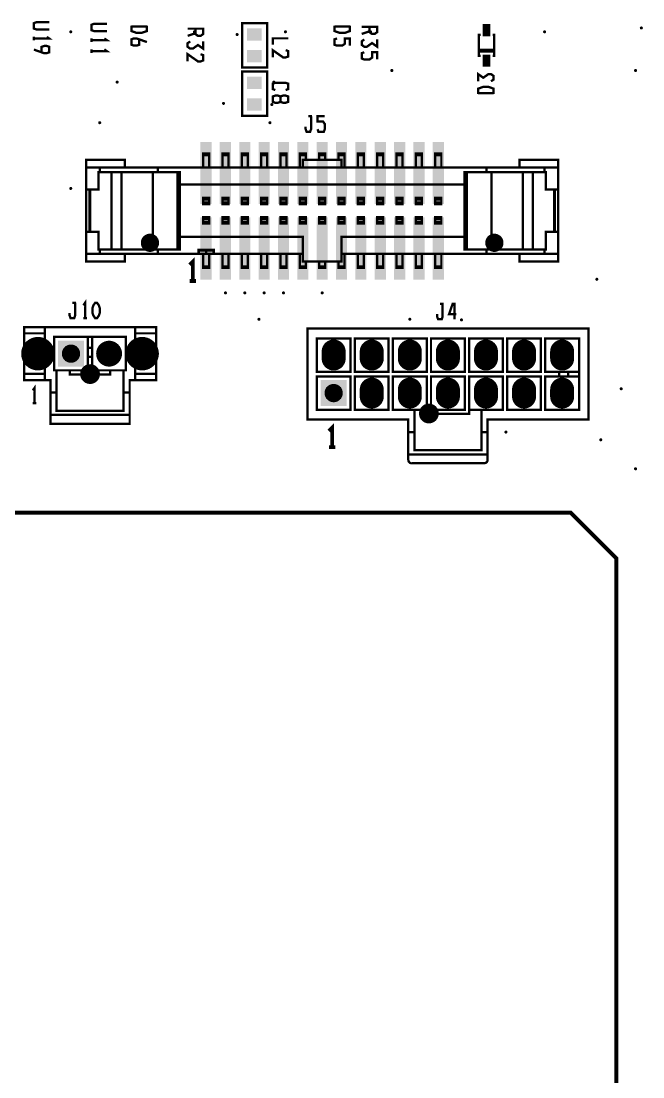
# Model space of a CAD drawing. Extents: x -7 to 310, y -94 to 128.
# Drawn here: x 48.5 to 89.3, y 17.2 to 86.6 of the extents above; entities that cross this region are included whole.
import ezdxf

# ---------------------------------------------------------------- set-up
doc = ezdxf.new("R2010")
doc.units = 0
doc.header["$MEASUREMENT"] = 0
doc.layers.get('0').update_dxf_attribs({"linetype": 'CONTINUOUS'})
for name, color, linetype in [('22-304-2_DRL', 1, 'CONTINUOUS'), ('22-304-2_SMT', 254, 'CONTINUOUS'), ('22-304-2_SST', 1, 'CONTINUOUS'), ('THRUHOLE_NPT', 15, 'CONTINUOUS'), ('THRUHOLE_TAP', 7, 'CONTINUOUS')]:
    doc.layers.add(name, color=color, linetype=linetype)

# ---------------------------------------------------------------- blocks, each defined once
blk = doc.blocks.new('ROUND_9')
at = {"const_width": 0.65024}
blk.add_lwpolyline([(-0.32512, 0, 1), (0.32512, 0, 1)], format="xyb", close=True, dxfattribs=at)
blk = doc.blocks.new('ROUND_14')
at = {"const_width": 0.59944}
blk.add_lwpolyline([(-0.29972, 0, 1), (0.29972, 0, 1)], format="xyb", close=True, dxfattribs=at)
blk = doc.blocks.new('ROUND_85')
at = {"const_width": 0.8001}
blk.add_lwpolyline([(-0.40005, 0, 1), (0.40005, 0, 1)], format="xyb", close=True, dxfattribs=at)
blk = doc.blocks.new('ROUND_87')
at = {"const_width": 0.10033}
blk.add_lwpolyline([(-0.050164, 0, 1), (0.050164, 0, 1)], format="xyb", close=True, dxfattribs=at)
blk = doc.blocks.new('ROUND_88')
at = {"const_width": 0.10033}
blk.add_lwpolyline([(-0.050164, 0, 1), (0.050164, 0, 1)], format="xyb", close=True, dxfattribs=at)
blk = doc.blocks.new('RECTANGLE_3')
blk.add_solid([(0.4826, 0.4064), (0.4826, -0.4064), (-0.4826, 0.4064), (-0.4826, -0.4064)])
blk = doc.blocks.new('RECTANGLE_4')
blk.add_solid([(0.25019, 0.40005), (0.25019, -0.40005), (-0.25019, 0.40005), (-0.25019, -0.40005)])
blk = doc.blocks.new('OBLONG_8')
at = {"const_width": 1.5748}
blk.add_lwpolyline([(0, 0.2286), (0, -0.2286)], dxfattribs=at)
at = {"const_width": 0.7874}
for points in [[(-0.3937, 0.2286, 1), (0.3937, 0.2286, 1)], [(-0.3937, -0.2286, 1), (0.3937, -0.2286, 1)]]:
    blk.add_lwpolyline(points, format="xyb", close=True, dxfattribs=at)
blk = doc.blocks.new('SQUARE_13')
blk.add_solid([(0.84963, 0.84963), (0.84963, -0.84963), (-0.84963, 0.84963), (-0.84963, -0.84963)])
blk = doc.blocks.new('RECTANGLE_15')
blk.add_solid([(0.36957, 2.0447), (0.36957, -2.0447), (-0.36957, 2.0447), (-0.36957, -2.0447)])
blk = doc.blocks.new('ROUND_22')
at = {"const_width": 1.09982}
blk.add_lwpolyline([(-0.54991, 0, 1), (0.54991, 0, 1)], format="xyb", close=True, dxfattribs=at)
blk = doc.blocks.new('ROUND_25')
at = {"const_width": 0.84963}
blk.add_lwpolyline([(-0.424814, 0, 1), (0.424814, 0, 1)], format="xyb", close=True, dxfattribs=at)
blk = doc.blocks.new('ROUND_80')
at = {"const_width": 0.10033}
blk.add_lwpolyline([(-0.050164, 0, 1), (0.050164, 0, 1)], format="xyb", close=True, dxfattribs=at)

msp = doc.modelspace()

# ---------------------------------------------------------------- linework, layer by layer
at = {"layer": '22-304-2_DRL', "const_width": 0.254}
msp.add_lwpolyline([(42.778, -90.728), (42.778, 51.27), (45.781, 54.27), (84.579, 54.27), (87.579, 51.27), (87.579, -5.73)], dxfattribs=at)
at = {"layer": '22-304-2_SST'}
for points, const_width in [([(50.35, 86.005), (49.504, 86.005), (49.334, 86.063), (49.334, 86.419), (49.504, 86.477), (50.35, 86.477)], 0.152), ([(54.132, 85.898), (53.286, 85.898), (53.116, 85.959), (53.116, 86.315), (53.286, 86.373), (54.132, 86.373)], 0.152), ([(55.74, 86.256), (55.74, 85.901), (56.078, 85.781), (56.416, 85.781), (56.756, 85.901), (56.756, 86.256)], 0.152), ([(55.74, 86.195), (56.756, 86.195)], 0.152), ([(59.941, 86.058), (59.941, 85.703), (60.109, 85.583), (60.279, 85.583), (60.449, 85.703), (60.449, 86.058), (59.433, 86.058)], 0.152), ([(64.645, 83.501), (64.645, 86.422), (63.007, 86.422), (63.007, 83.501), (64.645, 83.501)], 0.152), ([(69.075, 86.256), (69.075, 85.901), (69.413, 85.781), (69.751, 85.781), (70.091, 85.901), (70.091, 86.256)], 0.152), ([(69.075, 86.195), (70.091, 86.195)], 0.152), ([(71.371, 86.185), (71.371, 85.83), (71.539, 85.71), (71.709, 85.71), (71.879, 85.83), (71.879, 86.185), (70.863, 86.185)], 0.152), ([(49.334, 85.284), (49.334, 85.522)], 0.152), ([(49.334, 85.403), (50.35, 85.403), (50.18, 85.522)], 0.152), ([(53.116, 85.179), (53.116, 85.416)], 0.152), ([(53.116, 85.299), (54.132, 85.299), (53.962, 85.416)], 0.152), ([(56.248, 85.357), (56.248, 85.002), (56.078, 84.943), (55.908, 84.943), (55.74, 85.002), (55.74, 85.357), (55.908, 85.418), (56.078, 85.418), (56.756, 85.179)], 0.152), ([(59.941, 85.761), (59.433, 85.583)], 0.152), ([(65.021, 85.009), (65.021, 85.423), (66.037, 85.423)], 0.152), ([(69.243, 85.418), (69.075, 85.357), (69.075, 85.002), (69.243, 84.943), (69.583, 84.943), (69.751, 85.063), (69.751, 85.418), (70.091, 85.418), (70.091, 84.943)], 0.152), ([(71.371, 85.888), (70.863, 85.71)], 0.152), ([(71.031, 85.347), (70.863, 85.228), (70.863, 84.991), (71.031, 84.872), (71.201, 84.872), (71.539, 85.111), (71.879, 84.872), (71.879, 85.347)], 0.152), ([(78.661, 85.66), (78.559, 85.66), (78.559, 84.263), (78.661, 84.263)], 0.152), ([(79.459, 84.263), (79.56, 84.263), (79.56, 85.66), (79.459, 85.66)], 0.152), ([(49.842, 84.506), (49.842, 84.862), (50.012, 84.92), (50.18, 84.92), (50.35, 84.862), (50.35, 84.506), (50.18, 84.445), (50.012, 84.445), (49.334, 84.684)], 0.152), ([(53.116, 84.461), (53.116, 84.697)], 0.152), ([(53.116, 84.577), (54.132, 84.577), (53.962, 84.697)], 0.152), ([(59.601, 85.22), (59.433, 85.101), (59.433, 84.864), (59.601, 84.745), (59.771, 84.745), (60.109, 84.984), (60.449, 84.745), (60.449, 85.22)], 0.152), ([(65.021, 84.171), (65.021, 84.644), (65.697, 84.171), (65.867, 84.171), (66.037, 84.229), (66.037, 84.585), (65.867, 84.644)], 0.152), ([(78.559, 84.562), (78.559, 84.661), (79.56, 84.661), (79.56, 84.562), (78.559, 84.562)], 0.152), ([(59.433, 83.907), (59.433, 84.382), (60.109, 83.907), (60.279, 83.907), (60.449, 83.968), (60.449, 84.323), (60.279, 84.382)], 0.152), ([(71.031, 84.509), (70.863, 84.45), (70.863, 84.095), (71.031, 84.034), (71.371, 84.034), (71.539, 84.153), (71.539, 84.509), (71.879, 84.509), (71.879, 84.034)], 0.152), ([(64.645, 80.326), (64.645, 83.247), (63.007, 83.247), (63.007, 80.326), (64.645, 80.326)], 0.152), ([(79.349, 82.599), (79.52, 82.718), (79.52, 82.954), (79.349, 83.074), (79.182, 83.074), (78.841, 82.835), (78.504, 83.074), (78.504, 82.599)], 0.152), ([(65.189, 82.027), (65.021, 82.088), (65.021, 82.444), (65.189, 82.502), (65.867, 82.502), (66.037, 82.444), (66.037, 82.088), (65.867, 82.027)], 0.152), ([(79.52, 81.761), (79.52, 82.116), (79.182, 82.236), (78.841, 82.236), (78.504, 82.116), (78.504, 81.761)], 0.152), ([(79.52, 81.819), (78.504, 81.819)], 0.152), ([(65.529, 81.25), (65.697, 81.189), (65.867, 81.189), (66.037, 81.25), (66.037, 81.606), (65.867, 81.664), (65.697, 81.664), (65.529, 81.606), (65.529, 81.25), (65.359, 81.189), (65.189, 81.189), (65.021, 81.25), (65.021, 81.606), (65.189, 81.664), (65.359, 81.664), (65.529, 81.606)], 0.152), ([(67.18, 79.627), (67.18, 79.457), (67.241, 79.289), (67.477, 79.289), (67.536, 79.457), (67.536, 80.305)], 0.152), ([(67.597, 80.305), (67.358, 80.305)], 0.152), ([(67.96, 79.457), (68.018, 79.289), (68.374, 79.289), (68.435, 79.457), (68.435, 79.797), (68.316, 79.965), (67.96, 79.965), (67.96, 80.305), (68.435, 80.305)], 0.152), ([(60.442, 77.758), (60.848, 77.758), (60.848, 77.859), (60.442, 77.859), (60.442, 77.758), (60.442, 76.932)], 0.152), ([(60.848, 76.932), (60.848, 77.758)], 0.152), ([(61.712, 77.758), (62.118, 77.758), (62.118, 77.859), (61.712, 77.859), (61.712, 77.758), (61.712, 76.932)], 0.152), ([(62.118, 76.932), (62.118, 77.758)], 0.152), ([(62.982, 77.758), (63.388, 77.758), (63.388, 77.859), (62.982, 77.859), (62.982, 77.758), (62.982, 76.932)], 0.152), ([(63.388, 76.932), (63.388, 77.758)], 0.152), ([(64.252, 77.758), (64.658, 77.758), (64.658, 77.859), (64.252, 77.859), (64.252, 77.758), (64.252, 76.932)], 0.152), ([(64.658, 76.932), (64.658, 77.758)], 0.152), ([(65.522, 77.758), (65.928, 77.758), (65.928, 77.859), (65.522, 77.859), (65.522, 77.758), (65.522, 76.932)], 0.152), ([(65.928, 76.932), (65.928, 77.758)], 0.152), ([(66.792, 77.758), (67.198, 77.758), (67.198, 77.859), (66.792, 77.859), (66.792, 77.758), (66.792, 76.932)], 0.152), ([(67.198, 77.44), (67.198, 77.758)], 0.152), ([(68.062, 77.758), (68.468, 77.758), (68.468, 77.859), (68.062, 77.859), (68.062, 77.758), (68.062, 77.44)], 0.152), ([(68.468, 77.44), (68.468, 77.758)], 0.152), ([(69.332, 77.758), (69.738, 77.758), (69.738, 77.859), (69.332, 77.859), (69.332, 77.758), (69.332, 77.44)], 0.152), ([(69.738, 76.932), (69.738, 77.758)], 0.152), ([(70.602, 77.758), (71.008, 77.758), (71.008, 77.859), (70.602, 77.859), (70.602, 77.758), (70.602, 76.932)], 0.152), ([(71.008, 76.932), (71.008, 77.758)], 0.152), ([(71.872, 77.758), (72.278, 77.758), (72.278, 77.859), (71.872, 77.859), (71.872, 77.758), (71.872, 76.932)], 0.152), ([(72.278, 76.932), (72.278, 77.758)], 0.152), ([(73.142, 77.758), (73.548, 77.758), (73.548, 77.859), (73.142, 77.859), (73.142, 77.758), (73.142, 76.932)], 0.152), ([(73.548, 76.932), (73.548, 77.758)], 0.152), ([(74.412, 77.758), (74.818, 77.758), (74.818, 77.859), (74.412, 77.859), (74.412, 77.758), (74.412, 76.932)], 0.152), ([(74.818, 76.932), (74.818, 77.758)], 0.152), ([(75.682, 77.758), (76.088, 77.758), (76.088, 77.859), (75.682, 77.859), (75.682, 77.758), (75.682, 76.932)], 0.152), ([(76.088, 77.758), (76.088, 76.932)], 0.152), ([(52.771, 76.932), (52.771, 77.44), (55.311, 77.44), (55.311, 76.932)], 0.152), ([(52.771, 75.497), (52.771, 76.932), (53.675, 76.932), (57.47, 76.932), (79.06, 76.932), (82.855, 76.932), (82.855, 76.64)], 0.152), ([(53.675, 76.64), (53.675, 76.932)], 0.152), ([(57.47, 76.932), (57.47, 76.64)], 0.152), ([(66.995, 76.932), (66.995, 77.44), (69.535, 77.44), (69.535, 76.932)], 0.152), ([(79.06, 76.932), (79.06, 76.64)], 0.152), ([(81.219, 76.932), (81.219, 77.44), (83.759, 77.44), (83.759, 76.932), (83.759, 75.497), (83.53, 75.497)], 0.152), ([(83.759, 76.932), (82.855, 76.932)], 0.152), ([(52.997, 72.703), (52.997, 75.497), (52.771, 75.497), (52.771, 72.703), (52.997, 72.703), (53.043, 72.703), (53.584, 72.703), (53.584, 71.56), (54.429, 71.56), (55.097, 71.56), (55.097, 76.64), (57.14, 76.64), (57.14, 71.56), (58.768, 71.56), (58.768, 76.64), (58.918, 76.64), (58.918, 71.56), (58.768, 71.56)], 0.152), ([(52.997, 75.497), (53.043, 75.497), (53.584, 75.497), (53.584, 76.64), (54.429, 76.64), (54.429, 71.56)], 0.152), ([(54.429, 76.64), (55.097, 76.64)], 0.152), ([(58.768, 76.64), (57.14, 76.64)], 0.152), ([(83.487, 75.497), (83.487, 72.703), (83.533, 72.703), (83.533, 75.497), (83.487, 75.497), (82.946, 75.497), (82.946, 76.64), (82.1, 76.64), (81.432, 76.64), (79.39, 76.64), (79.39, 71.56), (77.759, 71.56), (77.759, 76.64), (77.612, 76.64), (77.612, 71.56), (77.759, 71.56)], 0.152), ([(79.39, 76.64), (77.759, 76.64)], 0.152), ([(79.39, 71.56), (81.432, 71.56), (81.432, 76.64)], 0.152), ([(83.487, 72.703), (82.946, 72.703), (82.946, 71.56), (82.1, 71.56), (82.1, 76.64)], 0.152), ([(58.918, 75.814), (77.609, 75.814)], 0.152), ([(53.043, 75.497), (53.043, 72.703)], 0.152), ([(60.848, 74.837), (60.848, 74.938), (60.442, 74.938), (60.442, 74.837), (60.848, 74.837), (60.848, 74.633), (60.442, 74.633), (60.442, 74.837)], 0.152), ([(62.118, 74.837), (62.118, 74.633), (62.118, 74.532), (61.712, 74.532), (61.712, 74.633), (61.712, 74.837), (61.712, 74.938), (62.118, 74.938), (62.118, 74.837), (61.712, 74.837)], 0.152), ([(63.388, 74.837), (63.388, 74.633), (63.388, 74.532), (62.982, 74.532), (62.982, 74.633), (62.982, 74.837), (62.982, 74.938), (63.388, 74.938), (63.388, 74.837), (62.982, 74.837)], 0.152), ([(64.658, 74.837), (64.658, 74.633), (64.658, 74.532), (64.252, 74.532), (64.252, 74.633), (64.252, 74.837), (64.252, 74.938), (64.658, 74.938), (64.658, 74.837), (64.252, 74.837)], 0.152), ([(65.928, 74.837), (65.928, 74.633), (65.928, 74.532), (65.522, 74.532), (65.522, 74.633), (65.522, 74.837), (65.522, 74.938), (65.928, 74.938), (65.928, 74.837), (65.522, 74.837)], 0.152), ([(67.198, 74.837), (67.198, 74.633), (67.198, 74.532), (66.792, 74.532), (66.792, 74.633), (66.792, 74.837), (66.792, 74.938), (67.198, 74.938), (67.198, 74.837), (66.792, 74.837)], 0.152), ([(68.468, 74.837), (68.468, 74.633), (68.468, 74.532), (68.062, 74.532), (68.062, 74.633), (68.062, 74.837), (68.062, 74.938), (68.468, 74.938), (68.468, 74.837), (68.062, 74.837)], 0.152), ([(69.738, 74.837), (69.738, 74.633), (69.738, 74.532), (69.332, 74.532), (69.332, 74.633), (69.332, 74.837), (69.332, 74.938), (69.738, 74.938), (69.738, 74.837), (69.332, 74.837)], 0.152), ([(71.008, 74.837), (71.008, 74.633), (71.008, 74.532), (70.602, 74.532), (70.602, 74.633), (70.602, 74.837), (70.602, 74.938), (71.008, 74.938), (71.008, 74.837), (70.602, 74.837)], 0.152), ([(72.278, 74.837), (72.278, 74.633), (72.278, 74.532), (71.872, 74.532), (71.872, 74.633), (71.872, 74.837), (71.872, 74.938), (72.278, 74.938), (72.278, 74.837), (71.872, 74.837)], 0.152), ([(73.548, 74.837), (73.548, 74.633), (73.548, 74.532), (73.142, 74.532), (73.142, 74.633), (73.142, 74.837), (73.142, 74.938), (73.548, 74.938), (73.548, 74.837), (73.142, 74.837)], 0.152), ([(74.818, 74.837), (74.818, 74.633), (74.818, 74.532), (74.412, 74.532), (74.412, 74.633), (74.412, 74.837), (74.412, 74.938), (74.818, 74.938), (74.818, 74.837), (74.412, 74.837)], 0.152), ([(75.682, 74.633), (75.682, 74.532), (76.088, 74.532), (76.088, 74.633), (75.682, 74.633), (75.682, 74.837), (76.088, 74.837), (76.088, 74.938), (75.682, 74.938), (75.682, 74.837)], 0.152), ([(76.088, 74.837), (76.088, 74.633)], 0.152), ([(83.759, 75.497), (83.759, 72.703)], 0.152), ([(60.848, 74.633), (60.848, 74.532), (60.442, 74.532), (60.442, 74.633)], 0.152), ([(62.118, 74.633), (61.712, 74.633)], 0.152), ([(63.388, 74.633), (62.982, 74.633)], 0.152), ([(64.658, 74.633), (64.252, 74.633)], 0.152), ([(65.928, 74.633), (65.522, 74.633)], 0.152), ([(67.198, 74.633), (66.792, 74.633)], 0.152), ([(68.468, 74.633), (68.062, 74.633)], 0.152), ([(69.738, 74.633), (69.332, 74.633)], 0.152), ([(71.008, 74.633), (70.602, 74.633)], 0.152), ([(72.278, 74.633), (71.872, 74.633)], 0.152), ([(73.548, 74.633), (73.142, 74.633)], 0.152), ([(74.818, 74.633), (74.412, 74.633)], 0.152), ([(60.442, 73.567), (60.442, 73.363), (60.848, 73.363), (60.848, 73.567), (60.442, 73.567), (60.442, 73.668), (60.848, 73.668), (60.848, 73.567)], 0.152), ([(62.118, 73.567), (62.118, 73.363), (62.118, 73.262), (61.712, 73.262), (61.712, 73.363), (61.712, 73.567), (61.712, 73.668), (62.118, 73.668), (62.118, 73.567), (61.712, 73.567)], 0.152), ([(63.388, 73.567), (63.388, 73.363), (63.388, 73.262), (62.982, 73.262), (62.982, 73.363), (62.982, 73.567), (62.982, 73.668), (63.388, 73.668), (63.388, 73.567), (62.982, 73.567)], 0.152), ([(64.658, 73.567), (64.658, 73.363), (64.658, 73.262), (64.252, 73.262), (64.252, 73.363), (64.252, 73.567), (64.252, 73.668), (64.658, 73.668), (64.658, 73.567), (64.252, 73.567)], 0.152), ([(65.928, 73.567), (65.928, 73.363), (65.928, 73.262), (65.522, 73.262), (65.522, 73.363), (65.522, 73.567), (65.522, 73.668), (65.928, 73.668), (65.928, 73.567), (65.522, 73.567)], 0.152), ([(67.198, 73.567), (67.198, 73.363), (67.198, 73.262), (66.792, 73.262), (66.792, 73.363), (66.792, 73.567), (66.792, 73.668), (67.198, 73.668), (67.198, 73.567), (66.792, 73.567)], 0.152), ([(68.468, 73.567), (68.468, 73.363), (68.468, 73.262), (68.062, 73.262), (68.062, 73.363), (68.062, 73.567), (68.062, 73.668), (68.468, 73.668), (68.468, 73.567), (68.062, 73.567)], 0.152), ([(69.738, 73.567), (69.738, 73.363), (69.738, 73.262), (69.332, 73.262), (69.332, 73.363), (69.332, 73.567), (69.332, 73.668), (69.738, 73.668), (69.738, 73.567), (69.332, 73.567)], 0.152), ([(71.008, 73.567), (71.008, 73.363), (71.008, 73.262), (70.602, 73.262), (70.602, 73.363), (70.602, 73.567), (70.602, 73.668), (71.008, 73.668), (71.008, 73.567), (70.602, 73.567)], 0.152), ([(72.278, 73.567), (72.278, 73.363), (72.278, 73.262), (71.872, 73.262), (71.872, 73.363), (71.872, 73.567), (71.872, 73.668), (72.278, 73.668), (72.278, 73.567), (71.872, 73.567)], 0.152), ([(73.548, 73.567), (73.548, 73.363), (73.548, 73.262), (73.142, 73.262), (73.142, 73.363), (73.142, 73.567), (73.142, 73.668), (73.548, 73.668), (73.548, 73.567), (73.142, 73.567)], 0.152), ([(74.818, 73.567), (74.818, 73.363), (74.818, 73.262), (74.412, 73.262), (74.412, 73.363), (74.412, 73.567), (74.412, 73.668), (74.818, 73.668), (74.818, 73.567), (74.412, 73.567)], 0.152), ([(76.088, 73.363), (76.088, 73.262), (75.682, 73.262), (75.682, 73.363), (76.088, 73.363), (76.088, 73.567), (75.682, 73.567), (75.682, 73.668), (76.088, 73.668), (76.088, 73.567)], 0.152), ([(75.682, 73.567), (75.682, 73.363)], 0.152), ([(60.848, 73.363), (60.848, 73.262), (60.442, 73.262), (60.442, 73.363)], 0.152), ([(62.118, 73.363), (61.712, 73.363)], 0.152), ([(63.388, 73.363), (62.982, 73.363)], 0.152), ([(64.658, 73.363), (64.252, 73.363)], 0.152), ([(65.928, 73.363), (65.522, 73.363)], 0.152), ([(67.198, 73.363), (66.792, 73.363)], 0.152), ([(68.468, 73.363), (68.062, 73.363)], 0.152), ([(69.738, 73.363), (69.332, 73.363)], 0.152), ([(71.008, 73.363), (70.602, 73.363)], 0.152), ([(72.278, 73.363), (71.872, 73.363)], 0.152), ([(73.548, 73.363), (73.142, 73.363)], 0.152), ([(74.818, 73.363), (74.412, 73.363)], 0.152), ([(52.771, 72.703), (52.771, 71.268)], 0.152), ([(66.995, 71.268), (66.995, 72.385), (58.918, 72.385)], 0.152), ([(61.153, 71.268), (66.995, 71.268), (66.995, 70.76), (69.535, 70.76), (69.535, 71.268), (69.535, 72.385), (77.612, 72.385)], 0.152), ([(83.533, 72.703), (83.759, 72.703), (83.759, 71.268)], 0.152), ([(53.675, 71.56), (53.675, 71.268), (57.47, 71.268), (60.137, 71.268)], 0.152), ([(55.097, 71.56), (57.14, 71.56)], 0.152), ([(57.47, 71.56), (57.47, 71.268)], 0.152), ([(60.162, 71.268), (60.137, 71.268), (60.137, 71.522), (61.153, 71.522), (61.153, 71.268), (61.127, 71.268), (60.645, 71.268), (60.162, 71.268), (60.162, 71.496), (61.127, 71.496), (61.127, 71.268)], 0.152), ([(60.645, 71.496), (60.645, 71.268)], 0.152), ([(79.06, 71.56), (79.06, 71.268)], 0.152), ([(82.1, 71.56), (81.432, 71.56)], 0.152), ([(82.855, 71.56), (82.855, 71.268)], 0.152), ([(53.675, 71.268), (52.771, 71.268), (52.771, 70.76), (55.311, 70.76), (55.311, 71.268)], 0.152), ([(59.776, 69.487), (59.776, 70.757), (59.565, 70.547)], 0.254), ([(60.442, 71.268), (60.442, 70.442), (60.848, 70.442), (60.848, 71.268)], 0.152), ([(62.118, 70.442), (62.118, 70.341), (61.712, 70.341), (61.712, 70.442), (62.118, 70.442), (62.118, 71.268)], 0.152), ([(61.712, 71.268), (61.712, 70.442)], 0.152), ([(63.388, 70.442), (63.388, 70.341), (62.982, 70.341), (62.982, 70.442), (63.388, 70.442), (63.388, 71.268)], 0.152), ([(62.982, 71.268), (62.982, 70.442)], 0.152), ([(64.658, 70.442), (64.658, 70.341), (64.252, 70.341), (64.252, 70.442), (64.658, 70.442), (64.658, 71.268)], 0.152), ([(64.252, 71.268), (64.252, 70.442)], 0.152), ([(65.928, 70.442), (65.928, 70.341), (65.522, 70.341), (65.522, 70.442), (65.928, 70.442), (65.928, 71.268)], 0.152), ([(65.522, 71.268), (65.522, 70.442)], 0.152), ([(66.792, 71.268), (66.792, 70.442)], 0.152), ([(67.198, 70.442), (67.198, 70.341), (66.792, 70.341), (66.792, 70.442), (67.198, 70.442), (67.198, 70.76)], 0.152), ([(68.468, 70.442), (68.468, 70.341), (68.062, 70.341), (68.062, 70.442), (68.468, 70.442), (68.468, 70.76)], 0.152), ([(68.062, 70.76), (68.062, 70.442)], 0.152), ([(69.738, 70.442), (69.738, 70.341), (69.332, 70.341), (69.332, 70.442), (69.738, 70.442), (69.738, 71.268)], 0.152), ([(69.332, 70.76), (69.332, 70.442)], 0.152), ([(81.219, 71.268), (81.219, 70.76), (83.759, 70.76), (83.759, 71.268), (82.855, 71.268), (79.06, 71.268), (69.535, 71.268)], 0.152), ([(71.008, 70.442), (71.008, 70.341), (70.602, 70.341), (70.602, 70.442), (71.008, 70.442), (71.008, 71.268)], 0.152), ([(70.602, 71.265), (70.602, 70.442)], 0.152), ([(72.278, 70.442), (72.278, 70.341), (71.872, 70.341), (71.872, 70.442), (72.278, 70.442), (72.278, 71.268)], 0.152), ([(71.872, 71.268), (71.872, 70.442)], 0.152), ([(73.548, 70.442), (73.548, 70.341), (73.142, 70.341), (73.142, 70.442), (73.548, 70.442), (73.548, 71.268)], 0.152), ([(73.142, 71.268), (73.142, 70.442)], 0.152), ([(74.818, 70.442), (74.818, 70.341), (74.412, 70.341), (74.412, 70.442), (74.818, 70.442), (74.818, 71.268)], 0.152), ([(74.412, 71.268), (74.412, 70.442)], 0.152), ([(75.682, 70.442), (75.682, 70.341), (76.088, 70.341), (76.088, 70.442), (75.682, 70.442), (75.682, 71.268)], 0.152), ([(76.088, 71.268), (76.088, 70.442)], 0.152), ([(60.848, 70.442), (60.848, 70.341), (60.442, 70.341), (60.442, 70.442)], 0.152), ([(59.99, 69.487), (59.565, 69.487)], 0.254), ([(51.686, 67.377), (51.686, 67.209), (51.747, 67.039), (51.983, 67.039), (52.042, 67.209), (52.042, 68.055)], 0.152), ([(52.103, 68.055), (51.864, 68.055)], 0.152), ([(52.702, 67.039), (52.702, 68.055), (52.585, 67.885)], 0.152), ([(53.363, 67.039), (53.246, 67.209), (53.185, 67.377), (53.185, 67.717), (53.246, 67.885), (53.363, 68.055), (53.482, 68.055), (53.601, 67.885), (53.66, 67.717), (53.66, 67.377), (53.601, 67.209), (53.482, 67.039), (53.363, 67.039)], 0.152), ([(75.816, 67.308), (75.816, 67.138), (75.877, 66.97), (76.113, 66.97), (76.172, 67.138), (76.172, 67.986)], 0.152), ([(76.233, 67.986), (75.994, 67.986)], 0.152), ([(77.071, 67.308), (76.596, 67.308), (76.832, 67.986), (76.952, 67.986), (76.952, 66.97)], 0.152), ([(52.822, 67.039), (52.585, 67.039)], 0.152), ([(50.056, 66.046), (48.694, 66.046), (48.694, 63.376), (48.694, 62.97), (50.056, 62.97), (50.056, 66.449), (48.694, 66.449), (48.694, 66.046)], 0.152), ([(50.056, 66.449), (55.994, 66.449)], 0.152), ([(55.994, 66.046), (57.356, 66.046), (57.356, 66.449), (55.994, 66.449), (55.994, 62.97), (55.626, 62.97), (55.626, 62.152), (55.224, 62.152), (55.224, 60.961), (50.825, 60.961), (50.825, 62.152), (50.424, 62.152), (50.424, 60.691), (55.626, 60.691), (55.626, 62.152)], 0.152), ([(50.825, 62.152), (50.825, 63.615), (50.665, 63.615), (50.665, 65.807), (55.384, 65.807), (55.384, 63.615), (55.224, 63.615), (54.356, 63.615), (53.165, 63.615), (53.165, 64.496), (53.165, 65.096), (52.885, 65.096), (52.885, 64.496), (53.165, 64.496)], 0.152), ([(52.885, 65.096), (52.885, 65.807)], 0.152), ([(53.165, 65.096), (53.165, 65.807)], 0.152), ([(57.356, 63.376), (57.356, 66.046)], 0.152), ([(74.32, 59.551), (73.919, 59.551), (73.919, 60.381), (67.3, 60.381), (67.3, 66.361), (85.74, 66.361), (85.74, 60.381), (79.121, 60.381), (79.121, 59.551), (78.719, 59.551), (78.719, 58.37), (74.32, 58.37), (74.32, 59.551), (74.32, 61.027), (75.13, 61.027)], 0.152), ([(51.458, 64.392), (52.093, 64.392), (52.093, 65.027), (51.943, 64.877), (51.608, 64.877), (51.458, 65.027), (51.458, 64.392), (51.608, 64.542), (51.608, 64.877)], 0.152), ([(70.129, 65.715), (67.909, 65.715), (67.909, 63.526), (70.129, 63.526), (70.129, 65.715)], 0.152), ([(72.629, 65.715), (70.409, 65.715), (70.409, 63.526), (72.629, 63.526), (72.629, 65.715)], 0.152), ([(75.13, 65.715), (72.91, 65.715), (72.91, 63.526), (75.13, 63.526), (75.13, 65.715)], 0.152), ([(77.63, 65.715), (75.41, 65.715), (75.41, 63.526), (77.63, 63.526), (77.63, 65.715)], 0.152), ([(80.129, 65.715), (77.909, 65.715), (77.909, 63.526), (80.129, 63.526), (80.129, 65.715)], 0.152), ([(82.629, 65.715), (80.409, 65.715), (80.409, 63.526), (82.629, 63.526), (82.629, 65.715)], 0.152), ([(83.82, 63.526), (82.91, 63.526), (82.91, 65.715), (85.13, 65.715), (85.13, 61.027), (82.91, 61.027), (82.91, 63.216), (83.82, 63.216), (84.419, 63.216), (84.419, 63.526), (83.82, 63.526), (83.82, 63.216)], 0.152), ([(50.825, 63.615), (51.694, 63.615), (52.885, 63.615), (52.885, 64.496)], 0.152), ([(52.093, 65.027), (51.458, 65.027)], 0.152), ([(52.093, 64.392), (51.943, 64.542), (51.608, 64.542)], 0.152), ([(51.943, 64.542), (51.943, 64.877)], 0.152), ([(54.442, 64.542), (54.592, 64.392), (53.957, 64.392), (54.107, 64.542), (54.442, 64.542), (54.442, 64.877), (54.592, 65.027), (53.957, 65.027), (54.107, 64.877), (54.442, 64.877)], 0.152), ([(53.957, 65.027), (53.957, 64.392)], 0.152), ([(54.107, 64.542), (54.107, 64.877)], 0.152), ([(54.592, 65.027), (54.592, 64.392)], 0.152), ([(68.702, 64.938), (68.702, 64.303), (69.337, 64.303), (69.337, 64.938), (68.702, 64.938), (68.852, 64.788), (68.852, 64.453), (69.187, 64.453), (69.187, 64.788), (68.852, 64.788)], 0.152), ([(68.702, 64.303), (68.852, 64.453)], 0.152), ([(69.337, 64.938), (69.187, 64.788)], 0.152), ([(69.337, 64.303), (69.187, 64.453)], 0.152), ([(71.201, 64.938), (71.201, 64.303), (71.836, 64.303), (71.686, 64.453), (71.686, 64.788), (71.836, 64.938), (71.201, 64.938), (71.351, 64.788), (71.351, 64.453), (71.686, 64.453)], 0.152), ([(71.201, 64.303), (71.351, 64.453)], 0.152), ([(71.351, 64.788), (71.686, 64.788)], 0.152), ([(71.836, 64.938), (71.836, 64.303)], 0.152), ([(73.703, 64.938), (73.703, 64.303), (74.338, 64.303), (74.188, 64.453), (74.188, 64.788), (74.338, 64.938), (73.703, 64.938), (73.853, 64.788), (73.853, 64.453), (74.188, 64.453)], 0.152), ([(73.703, 64.303), (73.853, 64.453)], 0.152), ([(73.853, 64.788), (74.188, 64.788)], 0.152), ([(74.338, 64.938), (74.338, 64.303)], 0.152), ([(76.202, 64.938), (76.202, 64.303), (76.837, 64.303), (76.687, 64.453), (76.687, 64.788), (76.837, 64.938), (76.202, 64.938), (76.352, 64.788), (76.352, 64.453), (76.687, 64.453)], 0.152), ([(76.202, 64.303), (76.352, 64.453)], 0.152), ([(76.352, 64.788), (76.687, 64.788)], 0.152), ([(76.837, 64.938), (76.837, 64.303)], 0.152), ([(78.702, 64.938), (78.702, 64.303), (79.337, 64.303), (79.187, 64.453), (79.187, 64.788), (79.337, 64.938), (78.702, 64.938), (78.852, 64.788), (78.852, 64.453), (79.187, 64.453)], 0.152), ([(78.702, 64.303), (78.852, 64.453)], 0.152), ([(78.852, 64.788), (79.187, 64.788)], 0.152), ([(79.337, 64.938), (79.337, 64.303)], 0.152), ([(81.201, 64.938), (81.201, 64.303), (81.836, 64.303), (81.686, 64.453), (81.686, 64.788), (81.836, 64.938), (81.201, 64.938), (81.351, 64.788), (81.351, 64.453), (81.686, 64.453)], 0.152), ([(81.201, 64.303), (81.351, 64.453)], 0.152), ([(81.351, 64.788), (81.686, 64.788)], 0.152), ([(81.836, 64.938), (81.836, 64.303)], 0.152), ([(83.853, 64.788), (83.703, 64.938), (84.338, 64.938), (84.188, 64.788), (83.853, 64.788), (83.853, 64.453), (83.703, 64.303), (84.338, 64.303), (84.188, 64.453), (83.853, 64.453)], 0.152), ([(83.703, 64.938), (83.703, 64.303)], 0.152), ([(84.188, 64.788), (84.188, 64.453)], 0.152), ([(84.338, 64.938), (84.338, 64.303)], 0.152), ([(50.056, 63.376), (48.694, 63.376)], 0.152), ([(54.356, 63.615), (54.356, 63.335), (51.694, 63.335), (51.694, 63.615)], 0.152), ([(55.224, 62.152), (55.224, 63.615)], 0.152), ([(55.994, 63.376), (57.356, 63.376), (57.356, 62.97), (55.994, 62.97)], 0.152), ([(70.129, 61.027), (70.129, 63.216), (67.909, 63.216), (67.909, 61.027), (70.129, 61.027)], 0.152), ([(72.629, 61.027), (72.629, 63.216), (70.409, 63.216), (70.409, 61.027), (72.629, 61.027)], 0.152), ([(74.32, 61.027), (72.91, 61.027), (72.91, 63.216), (75.13, 63.216), (75.13, 60.75), (77.909, 60.75), (77.909, 63.216), (80.129, 63.216), (80.129, 61.027), (78.719, 61.027), (78.719, 59.551)], 0.152), ([(77.63, 61.027), (77.63, 63.216), (75.41, 63.216), (75.41, 61.027), (77.63, 61.027)], 0.152), ([(82.629, 61.027), (82.629, 63.216), (80.409, 63.216), (80.409, 61.027), (82.629, 61.027)], 0.152), ([(84.419, 63.526), (85.13, 63.526)], 0.152), ([(85.13, 63.216), (84.419, 63.216)], 0.152), ([(49.385, 61.451), (49.385, 62.467), (49.266, 62.297)], 0.152), ([(50.424, 62.152), (50.424, 62.97), (50.056, 62.97)], 0.152), ([(69.187, 61.954), (69.337, 61.804), (68.702, 61.804), (68.852, 61.954), (69.187, 61.954), (69.187, 62.289), (69.337, 62.439), (68.702, 62.439), (68.852, 62.289), (69.187, 62.289)], 0.152), ([(68.702, 62.439), (68.702, 61.804)], 0.152), ([(69.337, 62.439), (69.337, 61.804)], 0.152), ([(71.686, 61.954), (71.836, 61.804), (71.201, 61.804), (71.351, 61.954), (71.686, 61.954), (71.686, 62.289), (71.836, 62.439), (71.201, 62.439), (71.351, 62.289), (71.686, 62.289)], 0.152), ([(71.201, 62.439), (71.201, 61.804)], 0.152), ([(71.836, 62.439), (71.836, 61.804)], 0.152), ([(74.188, 61.954), (74.338, 61.804), (73.703, 61.804), (73.853, 61.954), (74.188, 61.954), (74.188, 62.289), (74.338, 62.439), (73.703, 62.439), (73.853, 62.289), (74.188, 62.289)], 0.152), ([(73.703, 62.439), (73.703, 61.804)], 0.152), ([(74.338, 62.439), (74.338, 61.804)], 0.152), ([(76.687, 61.954), (76.837, 61.804), (76.202, 61.804), (76.352, 61.954), (76.687, 61.954), (76.687, 62.289), (76.837, 62.439), (76.202, 62.439), (76.352, 62.289), (76.687, 62.289)], 0.152), ([(76.202, 62.439), (76.202, 61.804)], 0.152), ([(76.837, 62.439), (76.837, 61.804)], 0.152), ([(79.187, 61.954), (79.337, 61.804), (78.702, 61.804), (78.852, 61.954), (79.187, 61.954), (79.187, 62.289), (79.337, 62.439), (78.702, 62.439), (78.852, 62.289), (79.187, 62.289)], 0.152), ([(78.702, 62.439), (78.702, 61.804)], 0.152), ([(79.337, 62.439), (79.337, 61.804)], 0.152), ([(81.686, 61.954), (81.836, 61.804), (81.201, 61.804), (81.351, 61.954), (81.686, 61.954), (81.686, 62.289), (81.836, 62.439), (81.201, 62.439), (81.351, 62.289), (81.686, 62.289)], 0.152), ([(81.201, 62.439), (81.201, 61.804)], 0.152), ([(81.836, 62.439), (81.836, 61.804)], 0.152), ([(84.188, 61.954), (84.338, 61.804), (83.703, 61.804), (83.853, 61.954), (84.188, 61.954), (84.188, 62.289), (84.338, 62.439), (83.703, 62.439), (83.853, 62.289), (84.188, 62.289)], 0.152), ([(83.703, 62.439), (83.703, 61.804)], 0.152), ([(84.338, 62.439), (84.338, 61.804)], 0.152), ([(68.852, 61.954), (68.852, 62.289)], 0.152), ([(71.351, 61.954), (71.351, 62.289)], 0.152), ([(73.853, 61.954), (73.853, 62.289)], 0.152), ([(76.352, 61.954), (76.352, 62.289)], 0.152), ([(78.852, 61.954), (78.852, 62.289)], 0.152), ([(81.351, 61.954), (81.351, 62.289)], 0.152), ([(83.853, 61.954), (83.853, 62.289)], 0.152), ([(49.502, 61.451), (49.266, 61.451)], 0.152), ([(77.909, 61.027), (78.719, 61.027)], 0.152), ([(55.626, 60.691), (55.626, 60.11), (50.424, 60.11), (50.424, 60.691)], 0.152), ([(68.92, 58.565), (68.92, 59.835), (68.709, 59.625)], 0.254), ([(73.919, 59.551), (73.919, 58.09)], 0.152), ([(79.121, 59.551), (79.121, 58.09)], 0.152), ([(69.134, 58.565), (68.709, 58.565)], 0.254), ([(73.919, 57.722), (73.919, 58.09), (79.121, 58.09), (79.121, 57.722)], 0.152), ([(73.929, 57.725), (73.928, 57.709)], 0.152), ([(74.117, 57.521), (74.132, 57.522)], 0.152), ([(78.92, 57.521), (74.132, 57.521)], 0.152)]:
    msp.add_lwpolyline(points, dxfattribs=dict(at, const_width=const_width))
at = {"layer": '22-304-2_SST', "const_width": 0.152}
for points in [[(73.929, 57.709, 0.414214), (74.117, 57.521)], [(78.92, 57.521, 0.414214), (79.121, 57.722)]]:
    msp.add_lwpolyline(points, format="xyb", dxfattribs=at)

# ---------------------------------------------------------------- block references
at = {"layer": '22-304-2_DRL'}
for name, p in [('ROUND_88', (89.22, 86.104)), ('ROUND_88', (51.755, 85.85)), ('ROUND_88', (59.883, 85.85)), ('ROUND_88', (62.677, 85.672)), ('ROUND_87', (65.852, 85.85)), ('ROUND_87', (71.44, 85.85)), ('ROUND_88', (82.87, 85.85)), ('ROUND_88', (72.837, 83.31)), ('ROUND_88', (88.839, 83.31)), ('ROUND_88', (54.803, 82.548)), ('ROUND_88', (65.09, 82.548)), ('ROUND_88', (61.788, 81.151)), ('ROUND_88', (64.963, 81.075)), ('ROUND_87', (53.66, 79.881)), ('ROUND_87', (64.836, 79.881)), ('ROUND_88', (51.755, 75.563)), ('ROUND_14', (56.959, 71.992)), ('ROUND_14', (79.57, 71.992)), ('ROUND_88', (86.299, 69.594)), ('ROUND_88', (61.915, 68.702)), ('ROUND_88', (63.185, 68.702)), ('ROUND_88', (64.455, 68.702)), ('ROUND_88', (65.725, 68.702)), ('ROUND_88', (68.265, 68.702)), ('ROUND_87', (64.114, 66.968)), ('ROUND_87', (74.02, 66.968)), ('ROUND_87', (77.409, 66.927)), ('ROUND_85', (49.603, 64.71)), ('ROUND_14', (51.775, 64.71)), ('ROUND_14', (54.275, 64.71)), ('ROUND_85', (56.444, 64.71)), ('ROUND_14', (69.019, 64.621)), ('ROUND_14', (71.519, 64.621)), ('ROUND_14', (74.02, 64.621)), ('ROUND_14', (76.52, 64.621)), ('ROUND_14', (79.019, 64.621)), ('ROUND_14', (81.519, 64.621)), ('ROUND_14', (84.02, 64.621)), ('ROUND_9', (53.025, 63.371)), ('ROUND_14', (69.019, 62.121)), ('ROUND_14', (71.519, 62.121)), ('ROUND_14', (74.02, 62.121)), ('ROUND_14', (76.52, 62.121)), ('ROUND_14', (79.019, 62.121)), ('ROUND_14', (81.519, 62.121)), ('ROUND_14', (84.02, 62.121)), ('ROUND_87', (87.899, 62.406)), ('ROUND_9', (75.27, 60.78)), ('ROUND_87', (80.33, 59.561)), ('ROUND_87', (86.553, 59.053)), ('ROUND_88', (88.839, 57.148))]:
    msp.add_blockref(name, p, dxfattribs=at)
at = {"layer": '22-304-2_SMT'}
for name, p in [('RECTANGLE_3', (63.82, 85.672)), ('RECTANGLE_4', (79.06, 85.962)), ('RECTANGLE_3', (63.82, 84.25)), ('RECTANGLE_4', (79.06, 83.96)), ('RECTANGLE_3', (63.82, 82.497)), ('RECTANGLE_3', (63.82, 81.075)), ('RECTANGLE_15', (60.645, 76.576)), ('RECTANGLE_15', (61.915, 76.576)), ('RECTANGLE_15', (63.185, 76.576)), ('RECTANGLE_15', (64.455, 76.576)), ('RECTANGLE_15', (65.725, 76.576)), ('RECTANGLE_15', (66.995, 76.576)), ('RECTANGLE_15', (68.265, 76.576)), ('RECTANGLE_15', (69.535, 76.576)), ('RECTANGLE_15', (70.805, 76.576)), ('RECTANGLE_15', (72.075, 76.576)), ('RECTANGLE_15', (73.345, 76.576)), ('RECTANGLE_15', (74.615, 76.576)), ('RECTANGLE_15', (75.885, 76.576)), ('RECTANGLE_15', (60.645, 71.626)), ('RECTANGLE_15', (61.915, 71.626)), ('RECTANGLE_15', (63.185, 71.626)), ('RECTANGLE_15', (64.455, 71.626)), ('RECTANGLE_15', (65.725, 71.626)), ('RECTANGLE_15', (66.995, 71.626)), ('RECTANGLE_15', (68.265, 71.626)), ('RECTANGLE_15', (69.535, 71.626)), ('RECTANGLE_15', (70.805, 71.626)), ('RECTANGLE_15', (72.075, 71.626)), ('RECTANGLE_15', (73.345, 71.626)), ('RECTANGLE_15', (74.615, 71.626)), ('RECTANGLE_15', (75.885, 71.626)), ('ROUND_22', (49.603, 64.71)), ('SQUARE_13', (51.775, 64.71)), ('ROUND_25', (54.275, 64.71)), ('ROUND_22', (56.444, 64.71)), ('OBLONG_8', (69.019, 64.621)), ('OBLONG_8', (71.519, 64.621)), ('OBLONG_8', (74.02, 64.621)), ('OBLONG_8', (76.52, 64.621)), ('OBLONG_8', (79.019, 64.621)), ('OBLONG_8', (81.519, 64.621)), ('OBLONG_8', (84.02, 64.621)), ('OBLONG_8', (71.519, 62.121)), ('OBLONG_8', (74.02, 62.121)), ('OBLONG_8', (76.52, 62.121)), ('OBLONG_8', (79.019, 62.121)), ('OBLONG_8', (81.519, 62.121)), ('OBLONG_8', (84.02, 62.121)), ('SQUARE_13', (69.019, 62.121))]:
    msp.add_blockref(name, p, dxfattribs=at)
at = {"layer": 'THRUHOLE_NPT'}
for name, p in [('ROUND_14', (56.959, 71.992)), ('ROUND_14', (79.57, 71.992)), ('ROUND_9', (53.025, 63.371)), ('ROUND_9', (75.27, 60.78))]:
    msp.add_blockref(name, p, dxfattribs=at)
at = {"layer": 'THRUHOLE_TAP'}
for name, p in [('ROUND_80', (89.22, 86.104)), ('ROUND_80', (51.755, 85.85)), ('ROUND_80', (59.883, 85.85)), ('ROUND_80', (62.677, 85.672)), ('ROUND_80', (65.852, 85.85)), ('ROUND_80', (71.44, 85.85)), ('ROUND_80', (82.87, 85.85)), ('ROUND_80', (72.837, 83.31)), ('ROUND_80', (88.839, 83.31)), ('ROUND_80', (54.803, 82.548)), ('ROUND_80', (65.09, 82.548)), ('ROUND_80', (61.788, 81.151)), ('ROUND_80', (64.963, 81.075)), ('ROUND_80', (53.66, 79.881)), ('ROUND_80', (64.836, 79.881)), ('ROUND_80', (51.755, 75.563)), ('ROUND_80', (86.299, 69.594)), ('ROUND_80', (61.915, 68.702)), ('ROUND_80', (63.185, 68.702)), ('ROUND_80', (64.455, 68.702)), ('ROUND_80', (65.725, 68.702)), ('ROUND_80', (68.265, 68.702)), ('ROUND_80', (64.114, 66.968)), ('ROUND_80', (74.02, 66.968)), ('ROUND_80', (77.409, 66.927)), ('ROUND_85', (49.603, 64.71)), ('ROUND_14', (51.775, 64.71)), ('ROUND_14', (54.275, 64.71)), ('ROUND_85', (56.444, 64.71)), ('ROUND_14', (69.019, 64.621)), ('ROUND_14', (71.519, 64.621)), ('ROUND_14', (74.02, 64.621)), ('ROUND_14', (76.52, 64.621)), ('ROUND_14', (79.019, 64.621)), ('ROUND_14', (81.519, 64.621)), ('ROUND_14', (84.02, 64.621)), ('ROUND_14', (69.019, 62.121)), ('ROUND_14', (71.519, 62.121)), ('ROUND_14', (74.02, 62.121)), ('ROUND_14', (76.52, 62.121)), ('ROUND_14', (79.019, 62.121)), ('ROUND_14', (81.519, 62.121)), ('ROUND_14', (84.02, 62.121)), ('ROUND_80', (87.899, 62.406)), ('ROUND_80', (80.33, 59.561)), ('ROUND_80', (86.553, 59.053)), ('ROUND_80', (88.839, 57.148))]:
    msp.add_blockref(name, p, dxfattribs=at)

doc.saveas('drawing.dxf')
